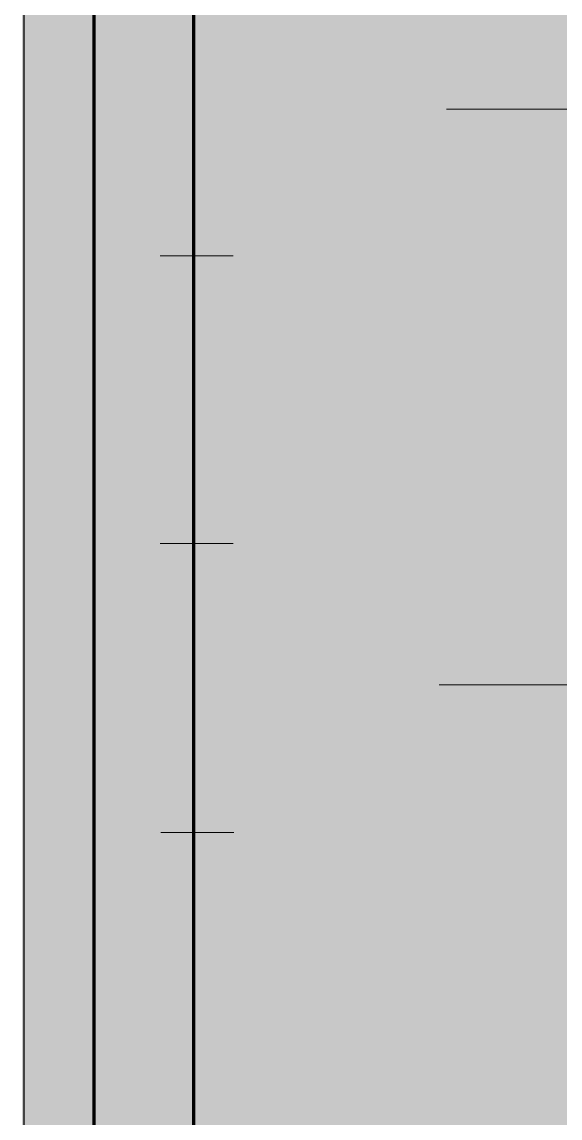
# Model space of a CAD drawing. Header units: millimetres. Extents: x 0 to 295, y 2 to 210.
# Drawn here: x -0.1 to 37, y 45 to 120.5 of the extents above; entities that cross this region are included whole.
import ezdxf
from ezdxf.xclip import XClip

# ---------------------------------------------------------------- set-up
doc = ezdxf.new("R2010")
doc.units = ezdxf.units.MM
doc.header["$MEASUREMENT"] = 0
doc.layers.get('0').update_dxf_attribs({"linetype": 'CONTINUOUS'})

# ---------------------------------------------------------------- blocks, each defined once
blk = doc.blocks.new('MF27EC030')
at = {"color": 0, "linetype": 'Continuous', "lineweight": 100, "true_color": 0x000007}
blk.add_lwpolyline([(4.838, 190.421), (4.838, 7.052), (289.581, 7.052), (289.581, 190.421)], dxfattribs=at)

msp = doc.modelspace()

# ---------------------------------------------------------------- hatches: boundary and pattern name
at = {"true_color": 0xffffff}
for points in [[(-0.131, 210.23), (-0.131, 1.772), (294.435, 1.772), (294.435, 210.23)], [(-0.131, 210.23), (-0.131, 2.034), (294.435, 2.034), (294.435, 210.23)]]:
    msp.add_hatch(color=0, dxfattribs=at).paths.add_polyline_path(points)
at = {"true_color": 0x000007}
h = msp.add_hatch(color=0, dxfattribs=at)
edge = h.paths.add_edge_path()
edge.add_spline(control_points=[(33.174, 116.332), (33.043, 116.234), (32.928, 116.152), (32.813, 116.102), (32.813, 116.102), (32.699, 116.053), (32.584, 116.037), (32.453, 116.037), (32.453, 116.037), (32.256, 116.037), (32.092, 116.086), (31.977, 116.201), (31.977, 116.201), (31.862, 116.316), (31.797, 116.463), (31.797, 116.644), (31.797, 116.644), (31.797, 116.758), (31.83, 116.857), (31.879, 116.955), (31.879, 116.955), (31.928, 117.037), (32.01, 117.103), (32.092, 117.168), (32.092, 117.168), (32.174, 117.218), (32.289, 117.25), (32.42, 117.283), (32.42, 117.283), (32.502, 117.3), (32.649, 117.316), (32.879, 117.316), (32.879, 117.316), (33.092, 117.332), (33.256, 117.349), (33.355, 117.382), (33.355, 117.382), (33.387, 117.48), (33.387, 117.562), (33.387, 117.628), (33.387, 117.628), (33.387, 117.71), (33.371, 117.775), (33.305, 117.824), (33.305, 117.824), (33.223, 117.89), (33.109, 117.923), (32.945, 117.923), (32.945, 117.923), (32.797, 117.923), (32.666, 117.89), (32.567, 117.824), (32.567, 117.824), (32.485, 117.759), (32.403, 117.66), (32.371, 117.546)], knot_values=[0, 0, 0, 0, 0.017857, 0.017857, 0.017857, 0.017857, 0.035714, 0.035714, 0.035714, 0.035714, 0.053571, 0.053571, 0.053571, 0.053571, 0.071429, 0.071429, 0.071429, 0.071429, 0.089286, 0.089286, 0.089286, 0.089286, 0.107143, 0.107143, 0.107143, 0.107143, 0.125, 0.125, 0.125, 0.125, 0.142857, 0.142857, 0.142857, 0.142857, 0.160714, 0.160714, 0.160714, 0.160714, 0.178571, 0.178571, 0.178571, 0.178571, 0.196429, 0.196429, 0.196429, 0.196429, 0.214286, 0.214286, 0.214286, 0.214286, 0.232143, 0.232143, 0.232143, 0.232143, 1, 1, 1, 1], degree=3, periodic=0)
edge.add_line((32.371, 117.546), (32.01, 117.578))
edge.add_spline(control_points=[(32.01, 117.578), (32.076, 117.775), (32.19, 117.939), (32.354, 118.054), (32.354, 118.054), (32.518, 118.152), (32.715, 118.218), (32.961, 118.218), (32.961, 118.218), (33.223, 118.218), (33.42, 118.152), (33.568, 118.038), (33.568, 118.038), (33.683, 117.939), (33.748, 117.824), (33.748, 117.677), (33.748, 117.677), (33.748, 117.562), (33.732, 117.431), (33.699, 117.283)], knot_values=[0, 0, 0, 0, 0.05, 0.05, 0.05, 0.05, 0.1, 0.1, 0.1, 0.1, 0.15, 0.15, 0.15, 0.15, 0.2, 0.2, 0.2, 0.2, 1, 1, 1, 1], degree=3, periodic=0)
edge.add_line((33.699, 117.283), (33.584, 116.758))
edge.add_spline(control_points=[(33.584, 116.758), (33.551, 116.594), (33.519, 116.463), (33.519, 116.365), (33.519, 116.365), (33.519, 116.299), (33.535, 116.201), (33.568, 116.086)], knot_values=[0, 0, 0, 0, 0.125, 0.125, 0.125, 0.125, 1, 1, 1, 1], degree=3, periodic=0)
edge.add_line((33.568, 116.086), (33.207, 116.086))
edge.add_spline(control_points=[(33.207, 116.086), (33.191, 116.152), (33.174, 116.234), (33.174, 116.332)], knot_values=[0, 0, 0, 0, 1, 1, 1, 1], degree=3, periodic=0)
edge = h.paths.add_edge_path()
edge.add_spline(control_points=[(33.305, 117.136), (33.256, 117.119), (33.191, 117.103), (33.141, 117.086), (33.141, 117.086), (33.076, 117.086), (32.994, 117.07), (32.846, 117.054), (32.846, 117.054), (32.649, 117.037), (32.502, 117.021), (32.42, 116.988), (32.42, 116.988), (32.321, 116.955), (32.272, 116.922), (32.223, 116.857), (32.223, 116.857), (32.174, 116.791), (32.157, 116.726), (32.157, 116.644), (32.157, 116.644), (32.157, 116.545), (32.19, 116.463), (32.256, 116.398), (32.256, 116.398), (32.321, 116.332), (32.42, 116.299), (32.551, 116.299), (32.551, 116.299), (32.666, 116.299), (32.781, 116.332), (32.895, 116.398), (32.895, 116.398), (33.01, 116.463), (33.092, 116.545), (33.158, 116.66), (33.158, 116.66), (33.223, 116.775), (33.273, 116.939), (33.305, 117.136)], knot_values=[0, 0, 0, 0, 0.025, 0.025, 0.025, 0.025, 0.05, 0.05, 0.05, 0.05, 0.075, 0.075, 0.075, 0.075, 0.1, 0.1, 0.1, 0.1, 0.125, 0.125, 0.125, 0.125, 0.15, 0.15, 0.15, 0.15, 0.175, 0.175, 0.175, 0.175, 0.2, 0.2, 0.2, 0.2, 0.225, 0.225, 0.225, 0.225, 1, 1, 1, 1], degree=3, periodic=0)
h = msp.add_hatch(color=0, dxfattribs=at)
h.paths.add_polyline_path([(34.093, 115.069), (34.093, 115.069), (34.099, 115.092), (34.105, 115.113), (34.111, 115.135), (34.117, 115.156), (34.123, 115.176), (34.13, 115.196), (34.136, 115.215), (34.142, 115.235), (34.149, 115.253), (34.155, 115.272), (34.162, 115.29), (34.168, 115.307), (34.175, 115.324), (34.182, 115.341), (34.189, 115.358), (34.196, 115.374), (34.203, 115.39), (34.21, 115.406), (34.217, 115.422), (34.225, 115.437), (34.233, 115.452), (34.24, 115.467), (34.248, 115.481), (34.257, 115.496), (34.257, 115.496), (34.265, 115.512), (34.273, 115.528), (34.282, 115.544), (34.291, 115.559), (34.3, 115.574), (34.309, 115.589), (34.318, 115.603), (34.328, 115.618), (34.338, 115.632), (34.348, 115.646), (34.359, 115.66), (34.369, 115.674), (34.38, 115.688), (34.391, 115.702), (34.403, 115.715), (34.414, 115.729), (34.426, 115.743), (34.439, 115.756), (34.451, 115.77), (34.464, 115.784), (34.477, 115.798), (34.491, 115.812), (34.505, 115.826), (34.519, 115.84), (34.532, 115.853), (34.546, 115.866), (34.561, 115.881), (34.577, 115.896), (34.595, 115.912), (34.614, 115.929), (34.633, 115.947), (34.654, 115.965), (34.676, 115.985), (34.699, 116.005), (34.723, 116.025), (34.748, 116.047), (34.775, 116.07), (34.802, 116.093), (34.83, 116.117), (34.859, 116.141), (34.889, 116.167), (34.92, 116.193), (34.952, 116.22), (34.985, 116.247), (35.019, 116.276), (35.054, 116.305), (35.089, 116.334), (35.126, 116.365), (35.15, 116.383), (35.173, 116.401), (35.196, 116.418), (35.219, 116.435), (35.24, 116.451), (35.261, 116.467), (35.281, 116.482), (35.301, 116.497), (35.319, 116.512), (35.337, 116.526), (35.355, 116.54), (35.372, 116.553), (35.388, 116.567), (35.403, 116.579), (35.418, 116.592), (35.432, 116.604), (35.445, 116.616), (35.458, 116.628), (35.47, 116.639), (35.481, 116.65), (35.492, 116.661), (35.501, 116.672), (35.511, 116.683), (35.519, 116.693), (35.531, 116.705), (35.543, 116.717), (35.555, 116.73), (35.566, 116.742), (35.577, 116.754), (35.587, 116.767), (35.597, 116.779), (35.607, 116.791), (35.617, 116.804), (35.626, 116.816), (35.635, 116.828), (35.644, 116.84), (35.653, 116.853), (35.661, 116.865), (35.669, 116.877), (35.677, 116.89), (35.685, 116.902), (35.692, 116.914), (35.699, 116.927), (35.706, 116.939), (35.713, 116.951), (35.72, 116.963), (35.726, 116.976), (35.732, 116.988), (35.736, 116.996), (35.74, 117.005), (35.744, 117.013), (35.747, 117.022), (35.751, 117.031), (35.754, 117.04), (35.757, 117.049), (35.76, 117.058), (35.762, 117.067), (35.765, 117.076), (35.767, 117.085), (35.769, 117.095), (35.771, 117.104), (35.773, 117.113), (35.775, 117.122), (35.776, 117.131), (35.777, 117.14), (35.778, 117.149), (35.779, 117.158), (35.78, 117.167), (35.781, 117.176), (35.781, 117.184), (35.781, 117.193), (35.782, 117.201), (35.781, 117.218), (35.781, 117.234), (35.779, 117.25), (35.777, 117.265), (35.775, 117.281), (35.772, 117.297), (35.769, 117.312), (35.765, 117.327), (35.761, 117.342), (35.756, 117.357), (35.751, 117.371), (35.745, 117.386), (35.738, 117.4), (35.731, 117.414), (35.724, 117.428), (35.716, 117.442), (35.708, 117.455), (35.699, 117.469), (35.689, 117.482), (35.679, 117.495), (35.669, 117.508), (35.658, 117.521), (35.646, 117.533), (35.634, 117.546), (35.622, 117.558), (35.609, 117.569), (35.596, 117.579), (35.583, 117.589), (35.57, 117.599), (35.557, 117.608), (35.544, 117.616), (35.53, 117.623), (35.516, 117.63), (35.502, 117.637), (35.488, 117.643), (35.474, 117.648), (35.46, 117.653), (35.445, 117.657), (35.43, 117.661), (35.415, 117.665), (35.4, 117.668), (35.385, 117.67), (35.369, 117.672), (35.354, 117.674), (35.338, 117.675), (35.322, 117.676), (35.306, 117.677), (35.29, 117.677), (35.273, 117.676), (35.257, 117.676), (35.24, 117.674), (35.224, 117.673), (35.208, 117.67), (35.192, 117.668), (35.176, 117.665), (35.16, 117.661), (35.144, 117.657), (35.128, 117.652), (35.112, 117.647), (35.097, 117.642), (35.082, 117.636), (35.067, 117.63), (35.052, 117.623), (35.037, 117.616), (35.022, 117.609), (35.008, 117.601), (34.994, 117.592), (34.981, 117.584), (34.967, 117.575), (34.954, 117.565), (34.941, 117.556), (34.929, 117.546), (34.917, 117.533), (34.905, 117.52), (34.893, 117.506), (34.882, 117.492), (34.871, 117.478), (34.861, 117.462), (34.851, 117.447), (34.841, 117.43), (34.831, 117.413), (34.822, 117.396), (34.813, 117.378), (34.804, 117.359), (34.795, 117.34), (34.787, 117.32), (34.779, 117.299), (34.771, 117.278), (34.763, 117.257), (34.756, 117.234), (34.749, 117.211), (34.742, 117.188), (34.735, 117.163), (34.728, 117.138), (34.722, 117.113), (34.716, 117.086), (34.371, 117.136), (34.371, 117.136), (34.376, 117.168), (34.381, 117.2), (34.387, 117.231), (34.393, 117.261), (34.4, 117.291), (34.408, 117.32), (34.417, 117.349), (34.426, 117.377), (34.436, 117.404), (34.446, 117.431), (34.458, 117.457), (34.47, 117.482), (34.482, 117.507), (34.496, 117.531), (34.51, 117.555), (34.524, 117.578), (34.54, 117.6), (34.556, 117.622), (34.573, 117.644), (34.59, 117.664), (34.608, 117.685), (34.627, 117.704), (34.646, 117.724), (34.666, 117.742), (34.687, 117.76), (34.708, 117.778), (34.73, 117.795), (34.752, 117.811), (34.775, 117.826), (34.798, 117.84), (34.822, 117.854), (34.846, 117.867), (34.871, 117.88), (34.896, 117.891), (34.921, 117.902), (34.947, 117.912), (34.974, 117.922), (35, 117.93), (35.028, 117.938), (35.055, 117.945), (35.083, 117.951), (35.112, 117.957), (35.14, 117.961), (35.169, 117.965), (35.199, 117.968), (35.229, 117.97), (35.259, 117.971), (35.29, 117.972), (35.31, 117.972), (35.33, 117.971), (35.35, 117.97), (35.37, 117.969), (35.39, 117.968), (35.41, 117.966), (35.429, 117.963), (35.448, 117.96), (35.467, 117.957), (35.486, 117.954), (35.505, 117.95), (35.523, 117.945), (35.542, 117.94), (35.56, 117.935), (35.578, 117.929), (35.596, 117.923), (35.613, 117.917), (35.631, 117.91), (35.648, 117.902), (35.665, 117.894), (35.682, 117.886), (35.699, 117.877), (35.716, 117.867), (35.732, 117.857), (35.732, 117.857), (35.749, 117.849), (35.764, 117.84), (35.78, 117.831), (35.795, 117.822), (35.81, 117.812), (35.825, 117.802), (35.839, 117.792), (35.853, 117.781), (35.866, 117.77), (35.879, 117.759), (35.892, 117.748), (35.905, 117.736), (35.917, 117.724), (35.928, 117.712), (35.94, 117.7), (35.951, 117.687), (35.962, 117.674), (35.972, 117.661), (35.982, 117.648), (35.992, 117.634), (36.001, 117.621), (36.01, 117.607), (36.019, 117.593), (36.028, 117.578), (36.036, 117.562), (36.043, 117.546), (36.051, 117.53), (36.058, 117.514), (36.064, 117.498), (36.071, 117.483), (36.077, 117.467), (36.082, 117.451), (36.088, 117.436), (36.092, 117.421), (36.097, 117.405), (36.101, 117.39), (36.105, 117.374), (36.109, 117.359), (36.112, 117.344), (36.115, 117.328), (36.118, 117.313), (36.12, 117.297), (36.122, 117.281), (36.123, 117.266), (36.124, 117.25), (36.125, 117.234), (36.126, 117.218), (36.126, 117.201), (36.126, 117.177), (36.125, 117.152), (36.123, 117.128), (36.12, 117.104), (36.117, 117.08), (36.114, 117.056), (36.109, 117.033), (36.104, 117.009), (36.098, 116.986), (36.092, 116.963), (36.085, 116.939), (36.077, 116.916), (36.068, 116.893), (36.059, 116.87), (36.049, 116.847), (36.038, 116.825), (36.027, 116.802), (36.015, 116.779), (36.003, 116.757), (35.989, 116.734), (35.975, 116.711), (35.961, 116.689), (35.945, 116.666), (35.929, 116.644), (35.929, 116.644), (35.918, 116.629), (35.905, 116.613), (35.891, 116.596), (35.874, 116.578), (35.857, 116.559), (35.837, 116.539), (35.816, 116.518), (35.793, 116.495), (35.768, 116.472), (35.741, 116.448), (35.713, 116.422), (35.683, 116.396), (35.652, 116.368), (35.618, 116.339), (35.583, 116.309), (35.547, 116.278), (35.508, 116.246), (35.468, 116.212), (35.426, 116.178), (35.383, 116.142), (35.337, 116.105), (35.29, 116.067), (35.242, 116.028), (35.191, 115.988), (35.191, 115.988), (35.169, 115.971), (35.147, 115.955), (35.126, 115.939), (35.105, 115.923), (35.085, 115.908), (35.065, 115.892), (35.046, 115.877), (35.027, 115.862), (35.009, 115.847), (34.991, 115.832), (34.974, 115.818), (34.958, 115.803), (34.941, 115.789), (34.926, 115.775), (34.911, 115.761), (34.896, 115.747), (34.882, 115.734), (34.868, 115.72), (34.855, 115.707), (34.843, 115.694), (34.831, 115.681), (34.819, 115.668), (34.808, 115.656), (34.798, 115.643), (34.798, 115.643), (34.786, 115.633), (34.774, 115.623), (34.762, 115.613), (34.751, 115.602), (34.74, 115.592), (34.73, 115.582), (34.72, 115.572), (34.71, 115.561), (34.701, 115.551), (34.692, 115.541), (34.683, 115.531), (34.675, 115.52), (34.667, 115.51), (34.659, 115.5), (34.652, 115.49), (34.645, 115.479), (34.638, 115.469), (34.632, 115.459), (34.626, 115.449), (34.62, 115.438), (34.615, 115.428), (34.61, 115.418), (34.605, 115.408), (34.601, 115.397), (34.601, 115.397), (35.896, 115.397), (35.814, 115.069)])
h.paths.add_polyline_path([(34.093, 115.069), (35.814, 115.069)])
h = msp.add_hatch(color=0, dxfattribs=at)
edge = h.paths.add_edge_path()
edge.add_line((14.693, 113.069), (15.087, 113.02))
edge.add_spline(control_points=[(15.087, 113.02), (14.955, 112.675), (14.775, 112.429), (14.545, 112.265), (14.545, 112.265), (14.316, 112.085), (14.054, 112.003), (13.775, 112.003), (13.775, 112.003), (13.43, 112.003), (13.152, 112.101), (12.938, 112.314), (12.938, 112.314), (12.742, 112.544), (12.627, 112.839), (12.627, 113.249), (12.627, 113.249), (12.627, 113.758), (12.791, 114.184), (13.102, 114.528), (13.102, 114.528), (13.381, 114.84), (13.726, 114.987), (14.136, 114.987), (14.136, 114.987), (14.447, 114.987), (14.693, 114.905), (14.873, 114.741), (14.873, 114.741), (15.07, 114.577), (15.185, 114.348), (15.218, 114.069)], knot_values=[0, 0, 0, 0, 0.03125, 0.03125, 0.03125, 0.03125, 0.0625, 0.0625, 0.0625, 0.0625, 0.09375, 0.09375, 0.09375, 0.09375, 0.125, 0.125, 0.125, 0.125, 0.15625, 0.15625, 0.15625, 0.15625, 0.1875, 0.1875, 0.1875, 0.1875, 0.21875, 0.21875, 0.21875, 0.21875, 1, 1, 1, 1], degree=3, periodic=0)
edge.add_line((15.218, 114.069), (14.857, 114.036))
edge.add_spline(control_points=[(14.857, 114.036), (14.808, 114.249), (14.726, 114.413), (14.611, 114.512), (14.611, 114.512), (14.496, 114.61), (14.349, 114.659), (14.152, 114.659), (14.152, 114.659), (13.808, 114.659), (13.512, 114.512), (13.299, 114.2), (13.299, 114.2), (13.119, 113.921), (13.02, 113.61), (13.02, 113.233), (13.02, 113.233), (13.02, 112.938), (13.086, 112.708), (13.234, 112.56), (13.234, 112.56), (13.381, 112.396), (13.578, 112.314), (13.808, 112.314), (13.808, 112.314), (14.004, 112.314), (14.185, 112.38), (14.349, 112.511), (14.349, 112.511), (14.513, 112.642), (14.627, 112.823), (14.693, 113.069)], knot_values=[0, 0, 0, 0, 0.03125, 0.03125, 0.03125, 0.03125, 0.0625, 0.0625, 0.0625, 0.0625, 0.09375, 0.09375, 0.09375, 0.09375, 0.125, 0.125, 0.125, 0.125, 0.15625, 0.15625, 0.15625, 0.15625, 0.1875, 0.1875, 0.1875, 0.1875, 0.21875, 0.21875, 0.21875, 0.21875, 1, 1, 1, 1], degree=3, periodic=0)
h = msp.add_hatch(color=0, dxfattribs=at)
h.paths.add_polyline_path([(12.446, 92.915), (13.053, 95.801), (13.922, 95.801), (13.922, 95.801), (13.947, 95.801), (13.971, 95.801), (13.995, 95.8), (14.018, 95.8), (14.041, 95.799), (14.064, 95.798), (14.086, 95.797), (14.108, 95.796), (14.129, 95.794), (14.15, 95.793), (14.171, 95.791), (14.191, 95.789), (14.211, 95.787), (14.23, 95.784), (14.249, 95.782), (14.267, 95.779), (14.285, 95.776), (14.303, 95.773), (14.32, 95.77), (14.336, 95.767), (14.353, 95.763), (14.368, 95.76), (14.383, 95.756), (14.398, 95.752), (14.416, 95.748), (14.435, 95.743), (14.453, 95.737), (14.471, 95.732), (14.49, 95.725), (14.508, 95.719), (14.526, 95.711), (14.544, 95.704), (14.561, 95.696), (14.579, 95.688), (14.596, 95.679), (14.613, 95.67), (14.63, 95.661), (14.646, 95.651), (14.663, 95.641), (14.678, 95.63), (14.694, 95.62), (14.709, 95.609), (14.724, 95.598), (14.738, 95.586), (14.752, 95.575), (14.766, 95.563), (14.779, 95.551), (14.791, 95.539), (14.806, 95.526), (14.819, 95.513), (14.833, 95.5), (14.846, 95.487), (14.859, 95.473), (14.872, 95.459), (14.884, 95.444), (14.896, 95.429), (14.908, 95.414), (14.919, 95.399), (14.93, 95.383), (14.941, 95.367), (14.952, 95.35), (14.962, 95.333), (14.972, 95.316), (14.982, 95.298), (14.992, 95.28), (15.001, 95.262), (15.011, 95.243), (15.02, 95.224), (15.028, 95.205), (15.037, 95.185), (15.046, 95.166), (15.054, 95.145), (15.054, 95.145), (15.06, 95.127), (15.066, 95.108), (15.071, 95.088), (15.077, 95.069), (15.082, 95.049), (15.087, 95.029), (15.092, 95.008), (15.097, 94.987), (15.101, 94.966), (15.106, 94.945), (15.11, 94.923), (15.113, 94.901), (15.117, 94.879), (15.12, 94.857), (15.123, 94.834), (15.126, 94.811), (15.128, 94.788), (15.13, 94.765), (15.132, 94.741), (15.133, 94.717), (15.134, 94.693), (15.135, 94.669), (15.136, 94.645), (15.136, 94.62), (15.136, 94.592), (15.135, 94.563), (15.134, 94.535), (15.133, 94.507), (15.132, 94.479), (15.13, 94.451), (15.127, 94.424), (15.125, 94.396), (15.122, 94.369), (15.119, 94.342), (15.115, 94.315), (15.111, 94.288), (15.107, 94.262), (15.102, 94.235), (15.097, 94.209), (15.092, 94.183), (15.086, 94.157), (15.08, 94.132), (15.074, 94.106), (15.068, 94.081), (15.061, 94.055), (15.053, 94.03), (15.045, 94.006), (15.037, 93.981), (15.027, 93.958), (15.017, 93.936), (15.007, 93.914), (14.996, 93.892), (14.986, 93.87), (14.975, 93.849), (14.965, 93.827), (14.954, 93.806), (14.943, 93.785), (14.933, 93.764), (14.922, 93.743), (14.91, 93.723), (14.899, 93.702), (14.887, 93.682), (14.876, 93.662), (14.864, 93.642), (14.852, 93.622), (14.839, 93.603), (14.826, 93.583), (14.813, 93.564), (14.8, 93.545), (14.787, 93.526), (14.773, 93.507), (14.759, 93.489), (14.759, 93.489), (14.744, 93.471), (14.73, 93.453), (14.716, 93.435), (14.701, 93.418), (14.687, 93.401), (14.672, 93.384), (14.658, 93.368), (14.643, 93.352), (14.629, 93.337), (14.614, 93.322), (14.599, 93.307), (14.584, 93.292), (14.57, 93.278), (14.555, 93.264), (14.539, 93.251), (14.524, 93.237), (14.509, 93.225), (14.493, 93.212), (14.478, 93.2), (14.462, 93.188), (14.446, 93.177), (14.43, 93.166), (14.414, 93.155), (14.398, 93.145), (14.398, 93.145), (14.383, 93.134), (14.369, 93.124), (14.353, 93.115), (14.338, 93.105), (14.322, 93.096), (14.306, 93.086), (14.289, 93.077), (14.272, 93.069), (14.255, 93.06), (14.237, 93.052), (14.219, 93.044), (14.201, 93.036), (14.182, 93.028), (14.164, 93.021), (14.144, 93.014), (14.125, 93.007), (14.105, 93.001), (14.084, 92.995), (14.064, 92.989), (14.043, 92.983), (14.021, 92.978), (14, 92.973), (13.978, 92.968), (13.955, 92.964), (13.955, 92.964), (13.939, 92.96), (13.922, 92.956), (13.905, 92.953), (13.888, 92.949), (13.871, 92.946), (13.853, 92.943), (13.835, 92.94), (13.817, 92.937), (13.799, 92.934), (13.78, 92.932), (13.761, 92.929), (13.742, 92.927), (13.722, 92.925), (13.702, 92.924), (13.682, 92.922), (13.661, 92.92), (13.64, 92.919), (13.618, 92.918), (13.596, 92.917), (13.574, 92.916), (13.551, 92.916), (13.528, 92.915), (13.504, 92.915), (13.48, 92.915), (13.48, 92.915), (12.446, 92.915), (13.48, 92.915)])
h.paths.add_polyline_path([(12.906, 93.243), (13.365, 93.243), (13.365, 93.243), (13.389, 93.243), (13.414, 93.243), (13.438, 93.244), (13.462, 93.244), (13.486, 93.245), (13.509, 93.246), (13.533, 93.248), (13.556, 93.249), (13.579, 93.251), (13.602, 93.253), (13.625, 93.255), (13.648, 93.257), (13.67, 93.26), (13.692, 93.263), (13.715, 93.266), (13.736, 93.27), (13.758, 93.273), (13.78, 93.278), (13.801, 93.282), (13.823, 93.287), (13.844, 93.292), (13.865, 93.297), (13.885, 93.303), (13.906, 93.309), (13.906, 93.309), (13.918, 93.311), (13.93, 93.313), (13.942, 93.315), (13.954, 93.318), (13.965, 93.321), (13.977, 93.324), (13.988, 93.327), (13.999, 93.33), (14.011, 93.334), (14.022, 93.338), (14.032, 93.341), (14.043, 93.345), (14.054, 93.35), (14.065, 93.354), (14.075, 93.359), (14.086, 93.363), (14.096, 93.368), (14.107, 93.373), (14.117, 93.378), (14.127, 93.384), (14.138, 93.389), (14.148, 93.395), (14.158, 93.401), (14.168, 93.407), (14.179, 93.413), (14.189, 93.42), (14.199, 93.427), (14.209, 93.434), (14.22, 93.442), (14.23, 93.45), (14.24, 93.458), (14.25, 93.466), (14.261, 93.475), (14.271, 93.484), (14.281, 93.494), (14.291, 93.503), (14.302, 93.513), (14.312, 93.523), (14.322, 93.534), (14.332, 93.544), (14.343, 93.555), (14.353, 93.566), (14.363, 93.577), (14.373, 93.589), (14.384, 93.6), (14.394, 93.612), (14.404, 93.624), (14.414, 93.637), (14.414, 93.637), (14.427, 93.653), (14.439, 93.67), (14.45, 93.686), (14.462, 93.703), (14.474, 93.721), (14.485, 93.738), (14.496, 93.755), (14.507, 93.773), (14.518, 93.791), (14.529, 93.809), (14.539, 93.827), (14.55, 93.846), (14.56, 93.864), (14.57, 93.883), (14.58, 93.902), (14.589, 93.921), (14.599, 93.94), (14.608, 93.959), (14.617, 93.979), (14.626, 93.999), (14.635, 94.019), (14.644, 94.039), (14.652, 94.059), (14.66, 94.079), (14.66, 94.079), (14.666, 94.1), (14.672, 94.121), (14.678, 94.142), (14.683, 94.163), (14.689, 94.184), (14.694, 94.206), (14.699, 94.227), (14.703, 94.249), (14.708, 94.272), (14.712, 94.294), (14.716, 94.317), (14.72, 94.34), (14.723, 94.363), (14.726, 94.386), (14.729, 94.41), (14.732, 94.434), (14.734, 94.458), (14.736, 94.483), (14.738, 94.508), (14.74, 94.533), (14.741, 94.558), (14.742, 94.584), (14.742, 94.61), (14.742, 94.637), (14.742, 94.665), (14.742, 94.693), (14.741, 94.721), (14.739, 94.748), (14.738, 94.774), (14.736, 94.8), (14.733, 94.825), (14.731, 94.85), (14.728, 94.874), (14.724, 94.898), (14.72, 94.921), (14.716, 94.944), (14.711, 94.967), (14.706, 94.988), (14.7, 95.01), (14.694, 95.03), (14.687, 95.051), (14.68, 95.07), (14.672, 95.09), (14.664, 95.108), (14.656, 95.126), (14.647, 95.144), (14.637, 95.161), (14.627, 95.178), (14.617, 95.194), (14.606, 95.21), (14.595, 95.225), (14.584, 95.239), (14.572, 95.254), (14.56, 95.267), (14.548, 95.28), (14.536, 95.293), (14.523, 95.305), (14.51, 95.316), (14.497, 95.327), (14.484, 95.338), (14.471, 95.348), (14.457, 95.357), (14.443, 95.366), (14.429, 95.375), (14.416, 95.383), (14.401, 95.39), (14.387, 95.397), (14.373, 95.403), (14.359, 95.409), (14.345, 95.415), (14.33, 95.42), (14.316, 95.424), (14.303, 95.428), (14.29, 95.432), (14.277, 95.435), (14.263, 95.439), (14.248, 95.442), (14.233, 95.445), (14.217, 95.448), (14.201, 95.451), (14.184, 95.454), (14.167, 95.456), (14.15, 95.459), (14.131, 95.461), (14.113, 95.463), (14.094, 95.465), (14.074, 95.466), (14.054, 95.468), (14.033, 95.469), (14.012, 95.47), (13.99, 95.471), (13.967, 95.472), (13.945, 95.472), (13.921, 95.473), (13.897, 95.473), (13.873, 95.473), (13.365, 95.473), (12.906, 93.243), (13.365, 95.473)])
h = msp.add_hatch(color=0, dxfattribs=at)
h.paths.add_polyline_path([(32.19, 75.254), (32.797, 78.14), (33.125, 78.14), (33.076, 77.845), (33.076, 77.845), (33.09, 77.861), (33.105, 77.877), (33.119, 77.892), (33.133, 77.906), (33.147, 77.92), (33.162, 77.934), (33.176, 77.947), (33.19, 77.96), (33.204, 77.972), (33.218, 77.984), (33.232, 77.996), (33.246, 78.007), (33.26, 78.017), (33.273, 78.027), (33.287, 78.037), (33.301, 78.046), (33.314, 78.055), (33.327, 78.064), (33.34, 78.072), (33.353, 78.08), (33.366, 78.087), (33.379, 78.094), (33.391, 78.101), (33.404, 78.107), (33.414, 78.113), (33.425, 78.119), (33.436, 78.125), (33.447, 78.13), (33.459, 78.136), (33.471, 78.141), (33.483, 78.146), (33.495, 78.15), (33.507, 78.155), (33.52, 78.159), (33.532, 78.163), (33.545, 78.167), (33.558, 78.17), (33.571, 78.173), (33.584, 78.176), (33.597, 78.179), (33.61, 78.181), (33.623, 78.183), (33.636, 78.185), (33.649, 78.186), (33.661, 78.188), (33.674, 78.188), (33.687, 78.189), (33.699, 78.189), (33.723, 78.189), (33.747, 78.187), (33.771, 78.185), (33.795, 78.182), (33.818, 78.179), (33.84, 78.174), (33.863, 78.169), (33.885, 78.163), (33.907, 78.156), (33.928, 78.149), (33.949, 78.141), (33.97, 78.132), (33.99, 78.122), (34.01, 78.112), (34.029, 78.101), (34.049, 78.09), (34.068, 78.077), (34.086, 78.065), (34.105, 78.051), (34.123, 78.037), (34.14, 78.023), (34.157, 78.008), (34.174, 77.992), (34.191, 77.976), (34.191, 77.976), (34.207, 77.957), (34.222, 77.938), (34.237, 77.918), (34.251, 77.897), (34.264, 77.875), (34.277, 77.853), (34.289, 77.83), (34.3, 77.807), (34.311, 77.783), (34.321, 77.758), (34.33, 77.733), (34.339, 77.707), (34.346, 77.681), (34.354, 77.654), (34.36, 77.626), (34.366, 77.598), (34.371, 77.569), (34.375, 77.54), (34.379, 77.51), (34.382, 77.48), (34.385, 77.449), (34.386, 77.417), (34.387, 77.385), (34.388, 77.353), (34.388, 77.324), (34.387, 77.296), (34.386, 77.268), (34.385, 77.241), (34.383, 77.213), (34.382, 77.186), (34.379, 77.16), (34.377, 77.134), (34.374, 77.107), (34.371, 77.082), (34.367, 77.056), (34.363, 77.031), (34.359, 77.006), (34.354, 76.981), (34.349, 76.957), (34.344, 76.933), (34.338, 76.908), (34.332, 76.885), (34.326, 76.861), (34.319, 76.838), (34.312, 76.814), (34.305, 76.791), (34.297, 76.769), (34.289, 76.746), (34.279, 76.724), (34.269, 76.702), (34.259, 76.681), (34.248, 76.66), (34.238, 76.639), (34.228, 76.619), (34.217, 76.6), (34.207, 76.581), (34.196, 76.562), (34.186, 76.544), (34.175, 76.526), (34.164, 76.508), (34.153, 76.491), (34.143, 76.474), (34.132, 76.457), (34.12, 76.441), (34.109, 76.425), (34.098, 76.409), (34.086, 76.394), (34.075, 76.379), (34.063, 76.364), (34.051, 76.349), (34.039, 76.334), (34.027, 76.32), (34.027, 76.32), (34.013, 76.306), (33.999, 76.292), (33.985, 76.278), (33.971, 76.265), (33.957, 76.252), (33.943, 76.24), (33.93, 76.228), (33.916, 76.216), (33.903, 76.204), (33.89, 76.193), (33.876, 76.183), (33.863, 76.172), (33.85, 76.162), (33.836, 76.152), (33.823, 76.143), (33.809, 76.134), (33.796, 76.125), (33.782, 76.117), (33.769, 76.109), (33.755, 76.101), (33.741, 76.094), (33.727, 76.087), (33.713, 76.08), (33.699, 76.074), (33.699, 76.074), (33.687, 76.068), (33.674, 76.062), (33.661, 76.057), (33.648, 76.052), (33.635, 76.047), (33.622, 76.043), (33.609, 76.039), (33.596, 76.035), (33.582, 76.031), (33.569, 76.028), (33.555, 76.025), (33.541, 76.022), (33.527, 76.02), (33.513, 76.018), (33.499, 76.016), (33.485, 76.014), (33.471, 76.013), (33.457, 76.011), (33.443, 76.01), (33.428, 76.01), (33.414, 76.009), (33.4, 76.008), (33.385, 76.008), (33.371, 76.008), (33.371, 76.008), (33.34, 76.009), (33.311, 76.011), (33.281, 76.014), (33.252, 76.018), (33.224, 76.023), (33.196, 76.03), (33.169, 76.038), (33.142, 76.048), (33.116, 76.058), (33.09, 76.07), (33.065, 76.084), (33.041, 76.098), (33.017, 76.114), (32.994, 76.132), (32.971, 76.151), (32.949, 76.171), (32.928, 76.193), (32.907, 76.216), (32.887, 76.24), (32.868, 76.266), (32.849, 76.294), (32.831, 76.323), (32.814, 76.353), (32.797, 76.385), (32.797, 76.385), (32.551, 75.254), (32.19, 75.254), (32.551, 75.254)])
edge = h.paths.add_edge_path()
edge.add_spline(control_points=[(32.895, 76.91), (32.895, 76.746), (32.912, 76.631), (32.928, 76.582), (32.928, 76.582), (32.961, 76.5), (33.027, 76.418), (33.092, 76.369), (33.092, 76.369), (33.174, 76.32), (33.256, 76.287), (33.355, 76.287), (33.355, 76.287), (33.568, 76.287), (33.732, 76.402), (33.847, 76.631), (33.847, 76.631), (33.978, 76.861), (34.043, 77.107), (34.043, 77.336), (34.043, 77.336), (34.043, 77.517), (33.994, 77.664), (33.912, 77.746), (33.912, 77.746), (33.83, 77.845), (33.732, 77.894), (33.601, 77.894), (33.601, 77.894), (33.502, 77.894), (33.42, 77.878), (33.355, 77.828), (33.355, 77.828), (33.273, 77.779), (33.191, 77.714), (33.125, 77.615), (33.125, 77.615), (33.059, 77.517), (33.01, 77.402), (32.961, 77.271), (32.961, 77.271), (32.928, 77.123), (32.895, 77.008), (32.895, 76.91)], knot_values=[0, 0, 0, 0, 0.022727, 0.022727, 0.022727, 0.022727, 0.045455, 0.045455, 0.045455, 0.045455, 0.068182, 0.068182, 0.068182, 0.068182, 0.090909, 0.090909, 0.090909, 0.090909, 0.113636, 0.113636, 0.113636, 0.113636, 0.136364, 0.136364, 0.136364, 0.136364, 0.159091, 0.159091, 0.159091, 0.159091, 0.181818, 0.181818, 0.181818, 0.181818, 0.204545, 0.204545, 0.204545, 0.204545, 0.227273, 0.227273, 0.227273, 0.227273, 1, 1, 1, 1], degree=3, periodic=0)
for points in [[(12.692, 73.286), (13.283, 76.156), (15.365, 76.156), (15.3, 75.828), (13.611, 75.828), (13.414, 74.942), (15.07, 74.942), (15.005, 74.614), (13.348, 74.614), (13.135, 73.614), (14.955, 73.614), (14.89, 73.286)], [(12.676, 53.395), (13.283, 56.281), (15.152, 56.281), (15.087, 55.953), (13.594, 55.953), (13.398, 55.034), (14.923, 55.034), (14.857, 54.706), (13.332, 54.706), (13.053, 53.395)]]:
    msp.add_hatch(color=0, dxfattribs=at).paths.add_polyline_path(points)

# ---------------------------------------------------------------- linework, layer by layer
at = {"color": 0, "linetype": 'Continuous', "lineweight": 100, "true_color": 0x000007}
msp.add_lwpolyline([(11.692, 171.202), (11.692, 22.418), (11.692, 22.418)], dxfattribs=at)
at = {"color": 0, "linetype": 'Continuous', "lineweight": 20, "true_color": 0x000007}
for points in [[(29.14, 114.528), (99.933, 114.528), (99.933, 114.528)], [(9.396, 104.443), (14.431, 104.443), (14.431, 104.443)], [(9.396, 84.617), (14.431, 84.617), (14.431, 84.617)], [(28.648, 74.877), (99.441, 74.877), (99.441, 74.877)], [(14.48, 64.71), (9.446, 64.71), (9.446, 64.71)]]:
    msp.add_lwpolyline(points, dxfattribs=at)

# ---------------------------------------------------------------- block references
at = {"color": 0, "true_color": 0xffffff}
ref = msp.add_blockref('MF27EC030', (0, 0), dxfattribs=at)
XClip(ref).set_block_clipping_path([(0, 1.9031978799), (294.6486130742, 210.23)])

doc.saveas('drawing.dxf')
